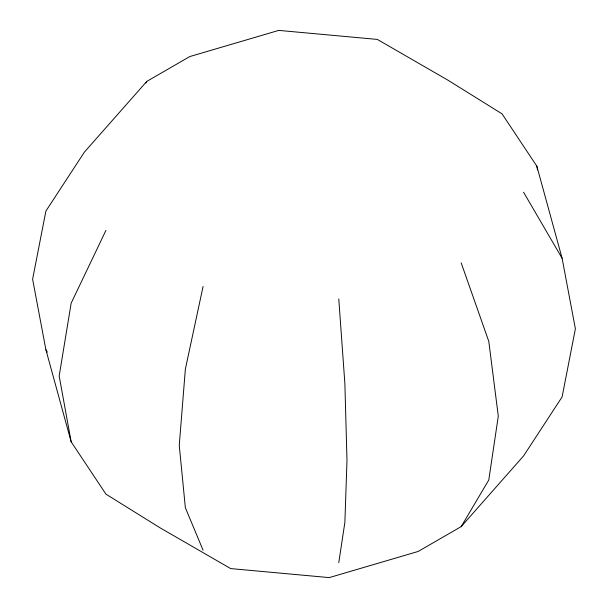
<?xml version="1.0" encoding="UTF-8"?>
<svg xmlns="http://www.w3.org/2000/svg" width="608" height="608" viewBox="0 0 608 608"><rect width="100%" height="100%" fill="white"/><g stroke="black" fill="none" stroke-linecap="round" stroke-linejoin="round"><path stroke-width="0.91" d="M338.778 562.628L344.88 522.34L346.986 460.682L344.88 383.686L338.778 298.893M203.08 286.482L185.364 369.102L179.254 445.345L185.364 507.756L203.08 550.225M105.936 230.394L71.159 303.164L59.181 376.018L71.159 441.826L105.936 494.137L160.094 527.835L230.675 568.586L329.262 577.6L418.205 551.441L461.183 526.619L523.556 455.947L562.104 396.933L575.388 328.814L562.104 258.271L536.841 166.174L502.064 113.863L447.906 80.165L377.325 39.414L278.738 30.4L189.795 56.559L146.817 81.381L84.444 152.053L45.896 211.067L32.612 279.186L45.896 349.729L71.159 441.826M145.859 82.984L146.817 81.381M461.183 526.619L488.786 480.008L498.294 416.176L488.786 341.354L461.183 262.884M523.556 192.204L562.104 258.271M45.896 349.729L47.325 352.176M536.841 166.174L537.518 169.883"/></g></svg>
